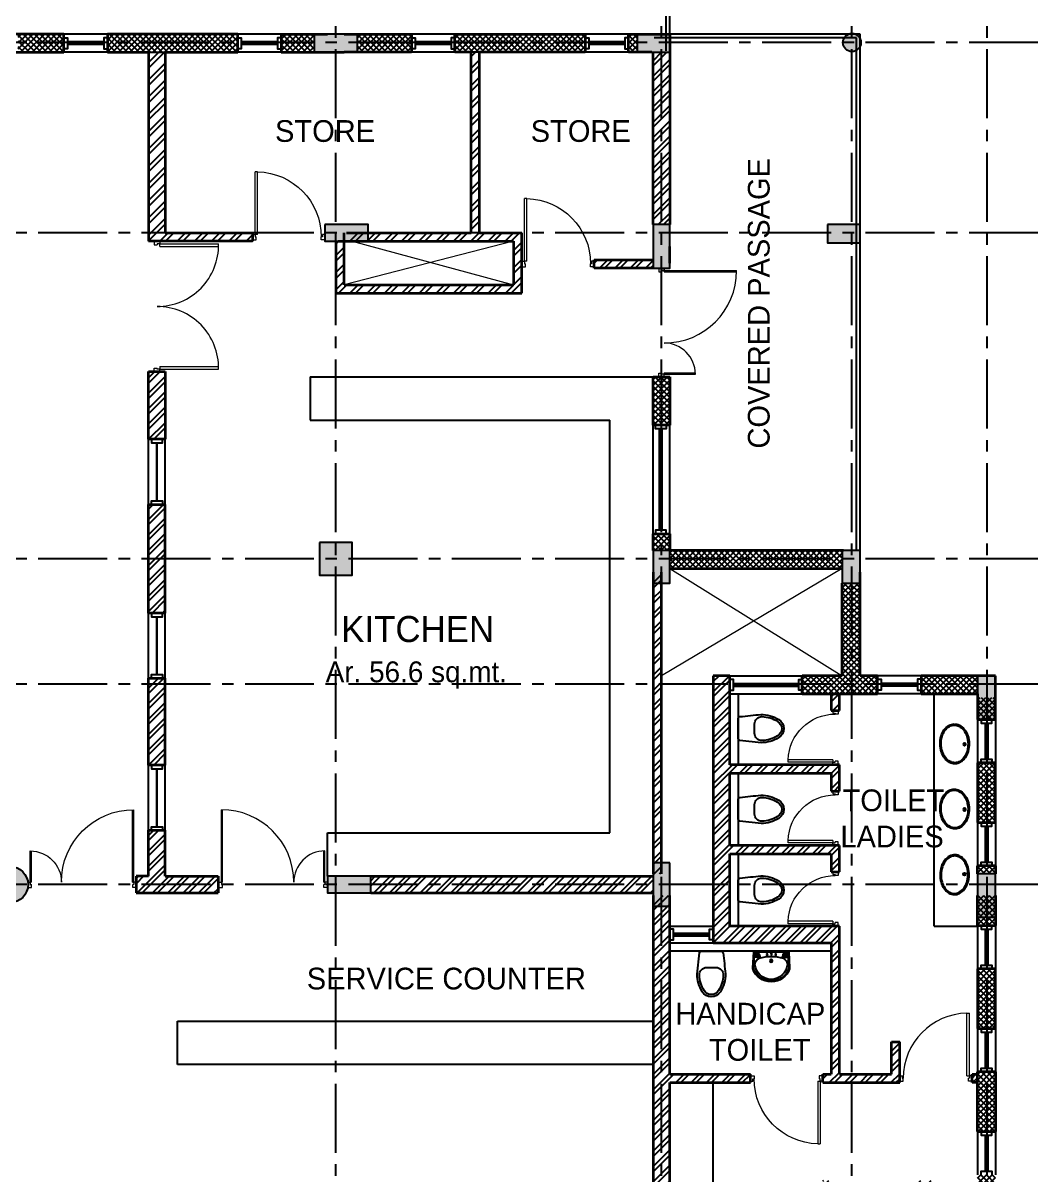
# Model space of a CAD drawing. Header units: millimetres. Extents: x -276609 to 1081398, y -453808 to 472098.
# Drawn here: x 950279 to 964300, y 64659 to 80569 of the extents above; entities that cross this region are included whole.
import ezdxf

# ---------------------------------------------------------------- set-up
doc = ezdxf.new("R2010")
doc.units = ezdxf.units.MM
doc.header["$MEASUREMENT"] = 0
doc.linetypes.add('CENTER2', pattern=[28.575, 19.05, -3.175, 3.175, -3.175])
doc.linetypes.add('HIDDEN', pattern=[0.375, 0.25, -0.125])
doc.layers.add('A-Anno-Grid Lines', color=7, linetype='Continuous', true_color=0xbbc3bd)
for name, color, linetype, lineweight in [('A-BEAM-1-8', 8, 'HIDDEN', 9), ('A-Door', 4, 'Continuous', 9), ('A-Wall Sec', 1, 'Continuous', 20), ('S-Concrete', 40, 'Continuous', 25)]:
    doc.layers.add(name, color=color, linetype=linetype, lineweight=lineweight)
for name, color, linetype in [('A-Elevation', 4, 'Continuous'), ('A-Railing', 4, 'Continuous'), ('A-Sanitory', 181, 'Continuous'), ('A-Wall Patt', 8, 'Continuous'), ('A-Window', 4, 'Continuous'), ('AREA', 7, 'Continuous'), ('S-Conc Patt', 9, 'Continuous'), ('text', 252, 'Continuous')]:
    doc.layers.add(name, color=color, linetype=linetype)
doc.styles.get("Standard").update_dxf_attribs({"font": ''})
doc.styles.get('Standard').set_extended_font_data('Gill Sans MT')
pattern_1 = [(45, (451293.28, -21198.51), (-119.32427, 119.32427), []), (45, (451372.83, -21198.51), (-119.32427, 119.32427), [])]
pattern_2 = [(45, (451293.28, -21198.51), (-106.066017, 106.066017), []), (45, (451364, -21198.51), (-106.066017, 106.066017), [])]

# ---------------------------------------------------------------- blocks, each defined once
blk = doc.blocks.new('basin2')
for points in [[(278, -206, 0.12976), (261, -133, 0.106426), (201, -63, 0.084431), (116, -18, 0.073534), (7, 0, 0.073534), (-102, -14, 0.084431), (-188, -55, 0.106426), (-251, -122, 0.12976), (-272, -195, 0.12976), (-254, -269, 0.106426), (-194, -339, 0.084431), (-109, -383, 0.073534), (-1, -402, 0.073534), (108, -388, 0.084431), (195, -347, 0.106426), (258, -279, 0.12976)], [(263, -201, 0.119977), (247, -140, 0.106426), (192, -75, 0.084431), (111, -33, 0.073534), (7, -15, 0.073534), (-97, -28, 0.084431), (-180, -67, 0.106426), (-238, -130, 0.12976), (-257, -196, 0.009633), (-257, -201, 0.119977), (-240, -262, 0.106426), (-185, -327, 0.084431), (-104, -369, 0.073534), (0, -387, 0.073534), (104, -373, 0.084431), (187, -334, 0.106426), (245, -272, 0.12976), (263, -206, 0.009633)]]:
    blk.add_lwpolyline(points, format="xyb", close=True)
for radius in [17.8, 12.2]:
    blk.add_circle((-4, -64), radius)
blk = doc.blocks.new('basin9')
for points in [[(-3, -412, 0.340881), (255, -229, 0.074195), (255, -226), (242, 0), (-242, 0), (-255, -223, 0.082611), (-253, -232, 0.330812), (-3, -412)], [(0, -382, 0.391482), (225, -169, 0.252869), (166, -89, 0.087242), (0, -63, 0.079484), (-166, -89, 0.2542), (-224, -169, 0.39026), (0, -382)], [(-218, -50, -0.907437), (-215, -46), (-191, -65, -0.907437), (-194, -69)], [(-208, -42, -0.907437), (-205, -38), (-181, -57, -0.907437), (-185, -61)], [(-199, -34, -0.907437), (-196, -30), (-172, -49, -0.907437), (-175, -53)], [(199, -34, 0.907437), (196, -30), (172, -49, 0.907437), (175, -53)], [(208, -42, 0.907437), (205, -38), (181, -57, 0.907437), (185, -61)], [(218, -50, 0.907437), (215, -46), (191, -65, 0.907437), (194, -69)]]:
    blk.add_lwpolyline(points, format="xyb", close=True)
for points in [[(-151, -84), (-157, -75, -0.183787), (-158, -68, 0.126662), (-159, -62), (-167, -36, 0.35453), (-179, -25), (-222, -25, 0.414214), (-232, -35), (-243, -231, 0.329849), (-2, -402, 0.338736), (245, -227, 0.075632), (245, -224), (232, -35, 0.414214), (222, -25), (179, -25, 0.35453), (167, -36), (159, -62, 0.126662), (158, -68, -0.183787), (157, -75), (151, -84)], [(-157, -86), (-159, -84, 0.220542), (-166, -79), (-222, -71, -0.361119), (-234, -60)], [(157, -86), (159, -84, -0.220542), (166, -79), (222, -71, 0.358803), (234, -59, 0.358803)]]:
    blk.add_lwpolyline(points, format="xyb")
for centre, radius in [((-60, -40), 10.1), ((0, -122), 19.6), ((0, -122), 15.3), ((0, -31), 10.1), ((58, -38), 10.1)]:
    blk.add_circle(centre, radius)
blk = doc.blocks.new('wc-wh')
at = {"color": 0, "linetype": 'ByBlock'}
for points in [[(315, 195), (22, 165, 0.384412), (0, 140), (0, -140, 0.383904), (22, -165, 0.001434), (314, -195, 0.140641), (560, -125, 0.259738), (630, 0, 0.259738), (560, 125, 0.139471)], [(225, 65), (225, -65, 0.422961), (328, -165, 0.13189), (544, -100, 0.259738), (600, 0, 0.259738), (544, 100, 0.13189), (328, 165, 0.422961)]]:
    blk.add_lwpolyline(points, format="xyb", close=True, dxfattribs=at)
blk.add_arc((316, -170), 25, 264.2811, 270.16, dxfattribs=at)
blk = doc.blocks.new('grd din')
at = {"layer": 'A-Anno-Grid Lines', "linetype": 'CENTER2', "ltscale": 50}
for p, q in [((506814, 133526), (506814, 179267)), ((511314, 133526), (511314, 179267)), ((513944, 133526), (513944, 179267)), ((515814, 133526), (515814, 179267)), ((516514, 171719), (471659, 171719)), ((516514, 169089), (471659, 169089)), ((516514, 164589), (471659, 164589)), ((516514, 162859), (471659, 162859)), ((516514, 160089), (471659, 160089))]:
    blk.add_line(p, q, dxfattribs=at)
blk = doc.blocks.new('din v1')
at = {"layer": 'A-Window', "color": 2, "lineweight": 60}
blk.add_line((474051, 158052), (474051, 157552), dxfattribs=at)
at = {"layer": 'A-Window'}
for points in [[(473926, 158102), (473926, 157502)], [(473976, 158102), (473976, 158052), (474126, 158052), (474126, 158102)], [(474176, 158102), (474176, 157502)], [(473976, 157502), (473976, 157552), (474126, 157552), (474126, 157502)]]:
    blk.add_lwpolyline(points, dxfattribs=at)
blk = doc.blocks.new('din w1')
at = {"layer": 'A-Window', "color": 2, "lineweight": 60}
blk.add_line((476279, 163779), (476779, 163779), dxfattribs=at)
at = {"layer": 'A-Window'}
for points in [[(476229, 163904), (476829, 163904)], [(476229, 163704), (476279, 163704), (476279, 163854), (476229, 163854)], [(476829, 163704), (476779, 163704), (476779, 163854), (476829, 163854)], [(476229, 163654), (476829, 163654)]]:
    blk.add_lwpolyline(points, dxfattribs=at)
blk = doc.blocks.new('Big Door Garbage')
at = {"layer": 'A-Door', "color": 5, "lineweight": 18}
for p, q in [((-12550, 128778), (-12500, 128778)), ((-12550, 128703), (-12550, 128778)), ((-12515, 128738), (-12500, 128738)), ((-12515, 128703), (-12515, 128738)), ((-12500, 128778), (-12500, 128738)), ((-11100, 128778), (-11100, 128738)), ((-11050, 128778), (-11100, 128778)), ((-11085, 128738), (-11100, 128738)), ((-11085, 128703), (-11085, 128738)), ((-11050, 128703), (-11050, 128778)), ((-12550, 128703), (-12515, 128703)), ((-12515, 128703), (-12515, 128273)), ((-12499, 128703), (-12515, 128703)), ((-12499, 128703), (-12499, 128273)), ((-11101, 128703), (-11101, 127703)), ((-11101, 128703), (-11085, 128703)), ((-11050, 128703), (-11085, 128703)), ((-11085, 128703), (-11085, 127703))]:
    blk.add_line(p, q, dxfattribs=at)
at = {"layer": 'A-Door', "lineweight": 18}
for centre, radius, start, end in [((-12515, 128703), 430, 270, 0), ((-11085, 128703), 1000, 180, 270)]:
    blk.add_arc(centre, radius, start, end, dxfattribs=at)
blk = doc.blocks.new('din v2')
at = {"layer": 'A-Window', "color": 2, "lineweight": 60}
blk.add_line((477919, 162849), (478819, 162849), dxfattribs=at)
at = {"layer": 'A-Window'}
for points in [[(477869, 162974), (478869, 162974)], [(477869, 162774), (477919, 162774), (477919, 162924), (477869, 162924)], [(478869, 162774), (478819, 162774), (478819, 162924), (478869, 162924)], [(477869, 162724), (478869, 162724)]]:
    blk.add_lwpolyline(points, dxfattribs=at)
blk = doc.blocks.new('ABL_Door_S - 750 x 2100-5-3 Second Floor Lvl')
at = {"layer": 'A-Door', "color": 5, "lineweight": 18}
for p, q in [((-375, 38), (-325, 38)), ((-375, -38), (-375, 38)), ((-325, 38), (-325, -3)), ((325, 38), (325, -3)), ((375, 38), (325, 38)), ((375, -38), (375, 38)), ((-375, -38), (-340, -38)), ((-340, -3), (-325, -3)), ((-340, -38), (-340, -3)), ((-340, -38), (-340, -652)), ((-305, -38), (-340, -38)), ((-305, -38), (-305, -652)), ((340, -3), (325, -3)), ((340, -38), (340, -3)), ((375, -38), (340, -38))]:
    blk.add_line(p, q, dxfattribs=at)
blk.add_lwpolyline([(-340, -652), (-305, -652)], dxfattribs=at)
at = {"layer": 'A-Door', "lineweight": 18}
blk.add_arc((-325, -3), 650, 271.7632, 0, dxfattribs=at)
blk = doc.blocks.new('ABL_Door_S - 1000 x 2100-11-3 Second Floor Lvl')
at = {"layer": 'A-Door', "color": 5}
for p, q in [((-500, 38), (-450, 38)), ((-500, -38), (-500, 38)), ((-450, 38), (-450, -3)), ((450, 38), (450, -3)), ((500, 38), (450, 38)), ((500, -38), (500, 38)), ((-500, -38), (-465, -38)), ((-465, -3), (-450, -3)), ((-465, -38), (-465, -3)), ((-430, -38), (-465, -38)), ((465, -3), (450, -3)), ((465, -38), (465, -3)), ((500, -38), (465, -38))]:
    blk.add_line(p, q, dxfattribs=at)
at = {"layer": 'A-Door', "color": 5, "lineweight": 18}
for p, q in [((-465, -38), (-465, -902)), ((-430, -38), (-430, -902)), ((-430, -902), (-465, -902))]:
    blk.add_line(p, q, dxfattribs=at)
at = {"layer": 'A-Door'}
blk.add_arc((-450, -3), 900, 271.2733, 0, dxfattribs=at)
blk = doc.blocks.new('din d7')
at = {"layer": 'A-Door', "color": 5, "lineweight": 18}
for p, q in [((486934, 174520), (486934, 175332)), ((486969, 174518), (486969, 175332)), ((488629, 174518), (488629, 175332)), ((488664, 174518), (488664, 175332)), ((486899, 174518), (486934, 174518)), ((486899, 174518), (486899, 174443)), ((486899, 174443), (486949, 174443)), ((486934, 174518), (486934, 174483)), ((486969, 174518), (486934, 174518)), ((486934, 174483), (486949, 174483)), ((486949, 174443), (486949, 174483)), ((488629, 174518), (488664, 174518)), ((488664, 174483), (488649, 174483)), ((488649, 174443), (488649, 174483)), ((488699, 174443), (488649, 174443)), ((488664, 174518), (488664, 174483)), ((488699, 174518), (488664, 174518)), ((488699, 174518), (488699, 174443))]:
    blk.add_line(p, q, dxfattribs=at)
at = {"layer": 'A-Door', "lineweight": 18}
for centre, start, end in [((486950, 174483), 359.9841, 91.0727), ((488648, 174483), 88.9273, 180.0159)]:
    blk.add_arc(centre, 849, start, end, dxfattribs=at)
blk = doc.blocks.new('din w6')
at = {"layer": 'A-Window', "color": 2, "lineweight": 30}
blk.add_line((50, 125), (850, 125), dxfattribs=at)
at = {"layer": 'A-Window'}
for points in [[(0, 240), (900, 240)], [(0, 200), (50, 200), (50, 50), (0, 50)], [(900, 200), (850, 200), (850, 50), (900, 50)], [(0, 10), (900, 10)]]:
    blk.add_lwpolyline(points, dxfattribs=at)
blk = doc.blocks.new('ergrthyjty')
at = {"layer": 'S-Conc Patt'}
for points in [[(503006, 101613), (503006, 101363), (503606, 101363), (503606, 101613)], [(507471, 101613), (507471, 101363), (507921, 101363), (507921, 101613)], [(503156, 98983), (503156, 98753), (503756, 98753), (503756, 98983)], [(507921, 98983), (507691, 98983), (507691, 98383), (507921, 98383)], [(510101, 98983), (510101, 98733), (510551, 98733), (510551, 98983)], [(503081, 94593), (503081, 94143), (503531, 94143), (503531, 94593)], [(507691, 94033), (507921, 94033), (507921, 94483), (507691, 94483)], [(510301, 94033), (510551, 94033), (510551, 94483), (510301, 94483)], [(512421, 92753), (512171, 92753), (512171, 92153), (512421, 92153)], [(499056, 89868, 1), (498556, 89868, 1)], [(507921, 90168), (507691, 90168), (507691, 89568), (507921, 89568)], [(503191, 89983), (503191, 89753), (503791, 89753), (503791, 89983)], [(512421, 90018), (512171, 90018), (512171, 89418), (512421, 89418)]]:
    blk.add_hatch(color=8, dxfattribs=at).paths.add_polyline_path(points)
h = blk.add_hatch(color=8, dxfattribs=at)
edge = h.paths.add_edge_path()
edge.add_arc((510436, 101498), 125, 0, 360)
at = {"layer": 'S-Concrete'}
for points in [[(503006, 101613), (503006, 101363), (503606, 101363), (503606, 101613)], [(507471, 101613), (507471, 101363), (507921, 101363), (507921, 101613)], [(503156, 98983), (503156, 98753), (503756, 98753), (503756, 98983)], [(507921, 98983), (507691, 98983), (507691, 98383), (507921, 98383)], [(510101, 98983), (510101, 98733), (510551, 98733), (510551, 98983)], [(503081, 94593), (503081, 94143), (503531, 94143), (503531, 94593)], [(507691, 94033), (507921, 94033), (507921, 94483), (507691, 94483)], [(510301, 94033), (510551, 94033), (510551, 94483), (510301, 94483)], [(512421, 92753), (512171, 92753), (512171, 92153), (512421, 92153)], [(507921, 90168), (507691, 90168), (507691, 89568), (507921, 89568)], [(503191, 89983), (503191, 89753), (503791, 89753), (503791, 89983)], [(512421, 90018), (512171, 90018), (512171, 89418), (512421, 89418)]]:
    blk.add_lwpolyline(points, close=True, dxfattribs=at)
for centre, radius in [((510436, 101498), 125), ((498806, 89868), 250)]:
    blk.add_circle(centre, radius, dxfattribs=at)

msp = doc.modelspace()

# ---------------------------------------------------------------- hatches: boundary and pattern name
at = {"layer": 'A-Wall Patt'}
h = msp.add_hatch(dxfattribs=at)
h.set_pattern_fill('ANSI37', color=256, scale=450, style=0)
h.set_pattern_definition([(45, (451293.284, -21198.51), (-39.7747564, 39.7747564), []), (135, (451293.284, -21198.51), (-39.7747564, -39.7747564), [])])
h.paths.add_polyline_path([(947844.5, 80414.2), (947614.5, 80414.2), (947614.5, 80164.2), (947844.5, 80164.2)])
h.paths.add_polyline_path([(949614.5, 80414.2), (949494.5, 80414.2), (949494.5, 80164.2), (949614.5, 80164.2)])
h.paths.add_polyline_path([(947994.5, 80414.2), (947844.5, 80414.2), (947844.5, 80164.2), (947994.5, 80164.2)])
h.paths.add_polyline_path([(951444.5, 80164.2), (953244.5, 80164.2), (953244.5, 80414.2), (951444.5, 80414.2)])
h.paths.add_polyline_path([(953844.5, 80164.2), (954299.5, 80164.2), (954299.5, 80414.2), (953844.5, 80414.2)])
h.paths.add_polyline_path([(954899.5, 80164.2), (955644.5, 80164.2), (955644.5, 80414.2), (954899.5, 80414.2)])
h.paths.add_polyline_path([(956244.5, 80164.2), (958044.5, 80164.2), (958044.5, 80414.2), (956244.5, 80414.2)])
h.paths.add_polyline_path([(958644.5, 80164.2), (958764.5, 80164.2), (958764.5, 80414.2), (958644.5, 80414.2)])
h.paths.add_polyline_path([(950214.5, 80414.2), (950214.5, 80289.2), (950214.5, 80164.2), (950844.5, 80164.2), (950844.5, 80414.2)])
h = msp.add_hatch(dxfattribs=at)
h.set_pattern_fill('ANSI32', color=256, scale=450, angle=360, style=0)
h.set_pattern_definition(pattern_1)
h.paths.add_polyline_path([(952244.5, 80164.2), (952014.5, 80164.2), (952014.5, 77554.2), (953449.5, 77554.2), (953449.5, 77669.2), (952244.5, 77669.2)])
h = msp.add_hatch(dxfattribs=at)
h.set_pattern_fill('ANSI32', color=256, scale=450, angle=360, style=0)
h.set_pattern_definition(pattern_1)
h.paths.add_polyline_path([(957169.5, 77669.2), (956584.5, 77669.2), (956584.5, 80164.2), (956469.5, 80164.2), (956469.5, 77669.2), (954749.5, 77669.2), (954749.5, 77554.2), (957054.5, 77554.2), (957054.5, 76954.2), (954714.5, 76954.2), (954714.5, 77554.2), (954599.5, 77554.2), (954599.5, 76839.2), (957169.5, 76839.2)])
h = msp.add_hatch(dxfattribs=at)
h.set_pattern_fill('ANSI32', color=256, scale=400, style=0)
h.set_pattern_definition(pattern_2)
h.paths.add_polyline_path([(958984.5, 77299.2), (958169.5, 77299.2), (958169.5, 77184.2), (958984.5, 77184.2)])
h.paths.add_polyline_path([(959214.5, 80164.2), (958984.5, 80164.2), (958984.5, 77784.2), (959214.5, 77784.2)])
h = msp.add_hatch(dxfattribs=at)
h.set_pattern_fill('ANSI32', color=256, scale=400, style=0)
h.set_pattern_definition([(45, (952014.48, 74819.18), (-106.066, 106.066), []), (45, (952085.19, 74819.18), (-106.066, 106.066), [])])
h.paths.add_polyline_path([(952244.5, 75754.2), (952014.5, 75754.2), (952014.5, 74819.2), (952244.5, 74819.2)])
h = msp.add_hatch(dxfattribs=at)
h.set_pattern_fill('ANSI37', color=256, scale=450, angle=360, style=0)
h.set_pattern_definition([(45, (445443.224, -22407.81), (-39.7747564, 39.7747564), []), (135, (445443.224, -22407.81), (-39.7747564, -39.7747564), [])])
h.paths.add_polyline_path([(963714.5, 66081.7), (963464.5, 66081.7), (963464.5, 65259.2), (963714.5, 65259.2)])
h.paths.add_polyline_path([(959214.5, 75684.2), (958984.5, 75684.2), (958984.5, 75014.2), (959214.5, 75014.2)])
h.paths.add_polyline_path([(959214.5, 73514.2), (958984.5, 73514.2), (958984.5, 73284.2), (959214.5, 73284.2)])
h.paths.add_polyline_path([(961594.5, 73284.2), (959214.5, 73284.2), (959214.5, 73034.2), (961594.5, 73034.2)])
h.paths.add_polyline_path([(961844.5, 72834.2), (961594.5, 72834.2), (961594.5, 71554.2), (961044.5, 71554.2), (961044.5, 71304.2), (962084.5, 71304.2), (962084.5, 71554.2), (961844.5, 71554.2), (961844.5, 72084.2)])
h.paths.add_polyline_path([(963464.5, 71554.2), (962684.5, 71554.2), (962684.5, 71304.2), (963464.5, 71304.2)])
h.paths.add_polyline_path([(963714.5, 70949.2), (963714.5, 71254.2), (963464.5, 71254.2), (963464.5, 71049.2), (963464.5, 70949.2)])
h.paths.add_polyline_path([(963714.5, 70349.2), (963464.5, 70349.2), (963464.5, 69526.7), (963714.5, 69526.7)])
h.paths.add_polyline_path([(963714.5, 68926.7), (963464.5, 68926.7), (963464.5, 68819.2), (963714.5, 68819.2)])
h.paths.add_polyline_path([(963714.5, 68519.2), (963464.5, 68519.2), (963464.5, 68104.2), (963714.5, 68104.2)])
h.paths.add_polyline_path([(963464.5, 67504.2), (963464.5, 66681.7), (963714.5, 66681.7), (963714.5, 67504.2)])
h.paths.add_polyline_path([(963714.5, 64658.9), (963464.5, 64658.9), (963464.5, 64284.2), (963714.5, 64284.2)])
h = msp.add_hatch(dxfattribs=at)
h.set_pattern_fill('ANSI32', color=256, scale=400, style=0)
h.set_pattern_definition(pattern_2)
h.paths.add_polyline_path([(952244.5, 71519.2), (952014.5, 71519.2), (952014.5, 70319.2), (952244.5, 70319.2)])
h.paths.add_polyline_path([(952244.5, 73919.2), (952014.5, 73919.2), (952014.5, 72419.2), (952244.5, 72419.2)])
h = msp.add_hatch(dxfattribs=at)
h.set_pattern_fill('ANSI32', color=256, scale=400, style=0)
h.set_pattern_definition(pattern_2)
h.paths.add_polyline_path([(963714.5, 64054.2), (963599.5, 64054.2), (963599.5, 63824.2), (963714.5, 63824.2)])
h.paths.add_polyline_path([(963599.5, 64054.2), (963484.5, 64054.2), (963484.5, 63824.2), (963599.5, 63824.2)])
h.paths.add_polyline_path([(963464.5, 66049.2), (963389.5, 66049.2), (963389.5, 65934.2), (963464.5, 65934.2)])
h.paths.add_polyline_path([(958984.5, 68784.2), (955084.5, 68784.2), (955084.5, 68554.2), (958984.5, 68554.2)])
edge = h.paths.add_edge_path()
edge.add_line((959214.5, 67864.2), (959214.5, 68519.2))
edge.add_line((959214.5, 68519.2), (958984.5, 68519.2))
edge.add_line((958984.5, 68519.2), (958984.5, 65376.5))
edge.add_arc((958855.3, 65342.3), 133.6, 0, 14.83629, ccw=False)
edge.add_line((958988.9, 65342.3), (959214.5, 65374.1))
edge.add_line((959214.5, 65374.1), (959214.5, 65934.2))
edge.add_line((959214.5, 65934.2), (960329.5, 65934.2))
edge.add_line((960329.5, 65934.2), (960329.5, 66049.2))
edge.add_line((960329.5, 66049.2), (959214.5, 66049.2))
edge.add_line((959214.5, 66049.2), (959214.5, 67864.2))
edge = h.paths.add_edge_path()
edge.add_line((959214.5, 65374.1), (958988.9, 65342.3))
edge.add_arc((958855.3, 65342.3), 133.6, -14.83629, 0, ccw=False)
edge.add_line((958984.5, 65308.1), (958984.5, 65064.6))
edge.add_arc((958855.3, 65030.4), 133.6, 0, 14.83629, ccw=False)
edge.add_line((958988.9, 65030.4), (959214.5, 65122.4))
edge.add_line((959214.5, 65122.4), (959214.5, 65374.1))
edge = h.paths.add_edge_path()
edge.add_line((959214.5, 65122.4), (958988.9, 65030.4))
edge.add_arc((958855.3, 65030.4), 133.6, 345.16371, 360, ccw=False)
edge.add_line((958984.5, 64996.2), (958984.5, 64284.2))
edge.add_line((958984.5, 64284.2), (959214.5, 64284.2))
edge.add_line((959214.5, 64284.2), (959214.5, 65122.4))
h.paths.add_polyline_path([(959814.5, 64284.2), (959284.5, 64284.2), (959284.5, 64054.2), (959814.5, 64054.2)])
h.paths.add_polyline_path([(963414.5, 64284.2), (962864.5, 64284.2), (962864.5, 64583.9), (962654.5, 64583.9), (962654.5, 64284.2), (961444.5, 64284.2), (961444.5, 64583.9), (961329.5, 64583.9), (961329.5, 64054.2), (961444.5, 64054.2), (963414.5, 64054.2)])
h.paths.add_polyline_path([(959099.5, 72984.2), (958984.5, 72984.2), (958984.5, 68819.2), (959099.5, 68819.2)])
h.paths.add_polyline_path([(961559.5, 71304.2), (961444.5, 71304.2), (961444.5, 71074.2), (961559.5, 71074.2)], flags=17)
h.paths.add_polyline_path([(961329.5, 67979.3), (961330.6, 67979.3), (961330.6, 67979), (961329.5, 67979)], flags=16)
h.paths.add_polyline_path([(959814.5, 71554.2), (959814.5, 67864.2), (961444.5, 67864.2), (961444.5, 66049.2), (961327.8, 66049.2), (961327.8, 65934.2), (962389.5, 65934.2), (962389.5, 66499.2), (962274.5, 66499.2), (962274.5, 66049.2), (961559.5, 66049.2), (961559.5, 68094.2), (960044.5, 68094.2), (960044.5, 69094.2), (961444.5, 69094.2), (961444.5, 68844.2), (961559.5, 68844.2), (961559.5, 69209.2), (960044.5, 69209.2), (960044.5, 70209.2), (961444.5, 70209.2), (961444.5, 69959.2), (961559.5, 69959.2), (961559.5, 70324.2), (960044.5, 70324.2), (960044.5, 71554.2)])
h = msp.add_hatch(dxfattribs=at)
h.set_pattern_fill('ANSI32', color=256, scale=400, style=0)
h.set_pattern_definition([(45, (951950.28, 68648.29), (-106.066, 106.066), []), (45, (952021, 68648.29), (-106.066, 106.066), [])])
h.paths.add_polyline_path([(952014.5, 68784.2), (951844.5, 68784.2), (951844.5, 68704.2), (951849.5, 68704.2), (951849.5, 68629.2), (951844.5, 68629.2), (951844.5, 68554.2), (952014.5, 68554.2)])
h.paths.add_polyline_path([(952974.5, 68784.2), (952244.5, 68784.2), (952244.5, 69419.2), (952014.5, 69419.2), (952014.5, 68554.2), (952974.5, 68554.2)])

# ---------------------------------------------------------------- linework, layer by layer
at = {"layer": 'A-BEAM-1-8', "linetype": 'Continuous', "ltscale": 500}
for p, q in [((957054.5, 77554.2), (954714.5, 76954.2)), ((954824.5, 77554.2), (957054.5, 76954.2)), ((961594.5, 73034.2), (959099.5, 71554.2)), ((959214.5, 73034.2), (961594.5, 71554.2))]:
    msp.add_line(p, q, dxfattribs=at)
at = {"layer": 'A-Elevation'}
for p, q in [((961844.5, 80414.2), (959099.5, 80414.2)), ((961844.5, 73284.2), (961844.5, 80414.2)), ((954244.5, 75684.2), (954244.5, 75084.2)), ((954244.5, 75684.2), (958984.5, 75684.2)), ((954244.5, 75084.2), (958384.5, 75084.2)), ((958384.5, 69384.2), (958384.5, 75084.2)), ((960159.5, 71304.2), (960159.5, 70324.2)), ((962864.5, 68094.2), (962864.5, 71304.2)), ((960159.5, 70209.2), (960159.5, 69209.2)), ((954484.5, 68784.2), (954484.5, 69384.2)), ((954484.5, 69384.2), (958384.5, 69384.2)), ((960159.5, 69094.2), (960159.5, 68094.2)), ((962864.5, 68094.2), (963464.5, 68094.2)), ((961444.5, 67749.2), (959214.5, 67749.2)), ((952414.5, 66184.2), (952414.5, 66784.2)), ((952414.5, 66784.2), (958984.5, 66784.2)), ((958984.5, 66184.2), (952414.5, 66184.2)), ((959814.5, 64284.2), (959814.5, 65934.2))]:
    msp.add_line(p, q, dxfattribs=at)
at = {"layer": 'A-Railing'}
for p, q in [((959164.1, 80184.2), (959164.1, 83914.2)), ((959214.5, 80184.2), (959214.5, 83964.2)), ((961844.5, 80414.2), (958984.5, 80414.2)), ((961794.5, 80364.2), (958996.7, 80364.2)), ((961794.5, 73284.2), (961794.5, 80364.2)), ((961844.5, 73284.2), (961844.5, 80414.2))]:
    msp.add_line(p, q, dxfattribs=at)
at = {"layer": 'A-Wall Patt'}
for p, q in [((952014.5, 80164.2), (952244.5, 80164.2)), ((956584.5, 80164.2), (956469.5, 80164.2))]:
    msp.add_line(p, q, dxfattribs=at)
at = {"layer": 'A-Wall Sec', "lineweight": 35}
for p, q in [((950844.5, 80414.2), (949614.5, 80414.2)), ((950844.5, 80164.2), (950844.5, 80414.2)), ((953244.5, 80414.2), (951444.5, 80414.2)), ((951444.5, 80414.2), (951444.5, 80164.2)), ((953244.5, 80164.2), (953244.5, 80414.2)), ((953844.5, 80414.2), (954484.5, 80414.2)), ((953844.5, 80414.2), (953844.5, 80164.2)), ((954714.5, 80414.2), (955644.5, 80414.2)), ((955644.5, 80414.2), (955644.5, 80164.2)), ((956244.5, 80414.2), (958044.5, 80414.2)), ((956244.5, 80164.2), (956244.5, 80414.2)), ((956964.5, 80414.2), (957224.5, 80414.2)), ((958044.5, 80414.2), (958044.5, 80164.2)), ((958644.5, 80414.2), (959214.5, 80414.2)), ((958644.5, 80164.2), (958644.5, 80414.2)), ((959214.5, 80414.2), (959214.5, 77784.2)), ((949614.5, 80164.2), (950844.5, 80164.2)), ((951444.5, 80164.2), (952014.5, 80164.2)), ((952014.5, 80164.2), (952014.5, 77554.2)), ((952244.5, 80164.2), (953244.5, 80164.2)), ((952244.5, 80164.2), (952244.5, 77669.2)), ((953844.5, 80164.2), (954714.5, 80164.2)), ((955644.5, 80164.2), (954714.5, 80164.2)), ((956469.5, 80164.2), (956244.5, 80164.2)), ((956469.5, 77669.2), (956469.5, 80164.2)), ((958044.5, 80164.2), (956584.5, 80164.2)), ((956584.5, 77669.2), (956584.5, 80164.2)), ((958964.5, 80164.2), (958644.5, 80164.2)), ((958984.5, 77784.2), (958984.5, 80164.2)), ((952244.5, 77669.2), (953449.5, 77669.2)), ((953449.5, 77669.2), (953449.5, 77554.2)), ((954714.5, 76954.2), (954714.5, 77669.2)), ((954749.5, 77669.2), (956469.5, 77669.2)), ((956584.5, 77669.2), (957169.5, 77669.2)), ((957169.5, 76839.2), (957169.5, 77669.2)), ((953449.5, 77554.2), (952014.5, 77554.2)), ((954599.5, 77554.2), (954599.5, 76839.2)), ((954634.5, 77554.2), (957054.5, 77554.2)), ((957054.5, 77554.2), (957054.5, 76954.2)), ((959214.5, 77254.2), (959214.5, 77484.2)), ((958169.5, 77184.2), (958169.5, 77299.2)), ((958169.5, 77299.2), (958984.5, 77299.2)), ((958984.5, 77184.2), (958169.5, 77184.2)), ((954714.5, 76954.2), (957054.5, 76954.2)), ((954599.5, 76839.2), (957169.5, 76839.2)), ((952014.5, 74819.2), (952014.5, 75754.2)), ((952014.5, 75754.2), (952244.5, 75754.2)), ((952244.5, 75754.2), (952244.5, 74819.2)), ((958984.5, 75684.2), (959214.5, 75684.2)), ((958984.5, 75014.2), (958984.5, 75684.2)), ((958984.5, 75014.2), (958984.5, 75684.2)), ((959214.5, 75684.2), (959214.5, 75014.2)), ((959214.5, 75014.2), (958984.5, 75014.2)), ((952244.5, 74819.2), (952014.5, 74819.2)), ((952014.5, 73919.2), (952244.5, 73919.2)), ((952014.5, 72419.2), (952014.5, 73919.2)), ((952244.5, 72419.2), (952244.5, 73919.2)), ((958984.5, 73514.2), (959214.5, 73514.2)), ((958984.5, 73284.2), (958984.5, 73514.2)), ((959214.5, 73514.2), (959214.5, 73284.2)), ((961614.5, 73284.2), (959214.5, 73284.2)), ((959214.5, 73034.2), (961594.5, 73034.2)), ((958984.5, 72984.2), (958984.5, 68819.2)), ((959099.5, 68819.2), (959099.5, 72984.2)), ((961844.5, 71554.2), (961844.5, 72984.2)), ((961594.5, 71554.2), (961594.5, 72834.2)), ((952244.5, 72419.2), (952014.5, 72419.2)), ((952014.5, 70319.2), (952014.5, 71519.2)), ((952014.5, 71519.2), (952244.5, 71519.2)), ((952244.5, 70319.2), (952244.5, 71519.2)), ((960044.5, 71554.2), (959814.5, 71554.2)), ((959814.5, 71554.2), (959814.5, 68094.2)), ((960044.5, 70324.2), (960044.5, 71554.2)), ((961594.5, 71554.2), (961044.5, 71554.2)), ((961044.5, 71304.2), (961044.5, 71554.2)), ((962084.5, 71554.2), (961844.5, 71554.2)), ((962084.5, 71304.2), (962084.5, 71554.2)), ((963714.5, 71554.2), (962684.5, 71554.2)), ((962684.5, 71554.2), (962684.5, 71304.2)), ((963714.5, 70949.2), (963714.5, 71554.2)), ((961044.5, 71304.2), (962084.5, 71304.2)), ((961444.5, 71304.2), (961444.5, 71074.2)), ((961559.5, 71074.2), (961559.5, 71304.2)), ((962684.5, 71304.2), (963464.5, 71304.2)), ((963464.5, 71304.2), (963464.5, 70949.2)), ((961444.5, 71074.2), (961559.5, 71074.2)), ((963464.5, 70949.2), (963714.5, 70949.2)), ((961559.5, 70324.2), (960044.5, 70324.2)), ((961559.5, 69959.2), (961559.5, 70324.2)), ((963714.5, 70349.2), (963464.5, 70349.2)), ((963464.5, 70349.2), (963464.5, 69526.7)), ((963714.5, 69526.7), (963714.5, 70349.2)), ((952244.5, 70319.2), (952014.5, 70319.2)), ((960044.5, 70209.2), (961444.5, 70209.2)), ((960044.5, 69209.2), (960044.5, 70209.2)), ((961444.5, 70209.2), (961444.5, 69959.2)), ((961444.5, 69959.2), (961559.5, 69959.2)), ((963464.5, 69526.7), (963714.5, 69526.7)), ((952014.5, 68784.2), (952014.5, 69419.2)), ((952014.5, 69419.2), (952244.5, 69419.2)), ((952244.5, 68784.2), (952244.5, 69419.2)), ((961559.5, 69209.2), (960044.5, 69209.2)), ((961559.5, 68844.2), (961559.5, 69209.2)), ((960044.5, 69094.2), (961444.5, 69094.2)), ((960044.5, 68094.2), (960044.5, 69094.2)), ((961444.5, 69094.2), (961444.5, 68844.2)), ((963714.5, 68926.7), (963464.5, 68926.7)), ((963464.5, 68819.2), (963464.5, 68926.7)), ((963714.5, 68926.7), (963714.5, 68819.2)), ((952014.5, 68784.2), (951844.5, 68784.2)), ((951844.5, 68784.2), (951844.5, 68554.2)), ((952244.5, 68784.2), (952974.5, 68784.2)), ((952974.5, 68784.2), (952974.5, 68554.2)), ((955084.5, 68784.2), (958984.5, 68784.2)), ((961444.5, 68844.2), (961559.5, 68844.2)), ((951844.5, 68554.2), (952974.5, 68554.2)), ((955084.5, 68554.2), (958984.5, 68554.2)), ((958984.5, 68519.2), (958984.5, 64284.2)), ((959214.5, 66049.2), (959214.5, 68519.2)), ((963464.5, 68104.2), (963464.5, 68519.2)), ((963714.5, 68519.2), (963714.5, 68104.2)), ((959814.5, 68094.2), (959814.5, 68094.2)), ((959814.5, 68094.2), (959814.5, 67864.2)), ((961559.5, 68094.2), (960044.5, 68094.2)), ((961559.5, 66049.2), (961559.5, 68094.2)), ((963464.5, 68104.2), (963714.5, 68104.2)), ((959814.5, 67864.2), (961444.5, 67864.2)), ((961444.5, 67864.2), (961444.5, 66049.2)), ((963464.5, 67504.2), (963464.5, 66681.7)), ((963714.5, 67504.2), (963464.5, 67504.2)), ((963714.5, 66681.7), (963714.5, 67504.2)), ((963464.5, 66681.7), (963714.5, 66681.7)), ((962274.5, 66049.2), (962274.5, 66499.2)), ((962274.5, 66499.2), (962389.5, 66499.2)), ((962389.5, 65934.2), (962389.5, 66499.2)), ((959214.5, 66049.2), (960329.5, 66049.2)), ((960329.5, 65934.2), (960329.5, 66049.2)), ((961327.8, 66049.2), (961444.5, 66049.2)), ((961327.8, 65934.2), (961327.8, 66049.2)), ((961559.5, 66049.2), (962274.5, 66049.2)), ((963389.5, 65934.2), (963389.5, 66049.2)), ((963389.5, 66049.2), (963464.5, 66049.2)), ((963714.5, 66081.7), (963464.5, 66081.7)), ((963464.5, 65259.2), (963464.5, 66081.7)), ((963714.5, 66081.7), (963714.5, 65259.2)), ((959214.5, 64284.2), (959214.5, 65934.2)), ((959214.5, 65934.2), (960329.5, 65934.2)), ((961327.8, 65934.2), (962389.5, 65934.2)), ((963464.5, 65934.2), (963389.5, 65934.2)), ((963464.5, 65259.2), (963714.5, 65259.2))]:
    msp.add_line(p, q, dxfattribs=at)
at = {"layer": 'A-Window', "color": 2, "lineweight": 60}
for p, q in [((959089.5, 73564.2), (959089.5, 74964.2)), ((959264.5, 67979.2), (959764.5, 67979.2))]:
    msp.add_line(p, q, dxfattribs=at)
at = {"layer": 'A-Window'}
for points in [[(958984.5, 73514.2), (958984.5, 75014.2)], [(959164.5, 75014.2), (959164.5, 74964.2), (959014.5, 74964.2), (959014.5, 75014.2)], [(959214.5, 73514.2), (959214.5, 75014.2)], [(959164.5, 73514.2), (959164.5, 73564.2), (959014.5, 73564.2), (959014.5, 73514.2)], [(959214.5, 68094.2), (959814.5, 68094.2)], [(959214.5, 67904.2), (959264.5, 67904.2), (959264.5, 68054.2), (959214.5, 68054.2)], [(959814.5, 67904.2), (959764.5, 67904.2), (959764.5, 68054.2), (959814.5, 68054.2)], [(959214.5, 67864.2), (959814.5, 67864.2)]]:
    msp.add_lwpolyline(points, dxfattribs=at)

# ---------------------------------------------------------------- block references
at = {"layer": 'A-Anno-Grid Lines'}
msp.add_blockref('grd din', (447785.7, -91420), dxfattribs=at)
at = {"layer": 'A-Door', "xscale": -1}
for name, p, rotation in [('ABL_Door_S - 1000 x 2100-11-3 Second Floor Lvl', (953949.5, 77611.7), 180), ('ABL_Door_S - 1000 x 2100-11-3 Second Floor Lvl', (957669.5, 77241.7), 180), ('ABL_Door_S - 750 x 2100-5-3 Second Floor Lvl', (961502, 70699.2), 270), ('ABL_Door_S - 750 x 2100-5-3 Second Floor Lvl', (961502, 69584.2), 270), ('Big Door Garbage', (962894.5, 197407), 180), ('ABL_Door_S - 750 x 2100-5-3 Second Floor Lvl', (961502, 68469.2), 270)]:
    msp.add_blockref(name, p, dxfattribs=dict(at, rotation=rotation))
at = {"layer": 'A-Door'}
for name, p, rotation in [('din d7', (777649.1, 564453), 270), ('Big Door Garbage', (1087839.8, 88234.2), 90), ('din w6', (952254.5, 73919.2), 90), ('din w6', (952254.5, 71519.2), 90), ('din w6', (952254.5, 69419.2), 90), ('Big Door Garbage', (941934.5, 197407), 180), ('ABL_Door_S - 1000 x 2100-11-3 Second Floor Lvl', (962889.5, 65991.7), 180)]:
    msp.add_blockref(name, p, dxfattribs=dict(at, rotation=rotation))
at = {"layer": 'A-Door', "xscale": -1}
msp.add_blockref('ABL_Door_S - 1000 x 2100-11-3 Second Floor Lvl', (960827.8, 65991.7), dxfattribs=at)
at = {"layer": 'A-Sanitory', "xscale": -1}
for name, p, rotation in [('wc-wh', (960159.5, 70824.2), 179.9999690490378), ('basin2', (963348.7, 70609.7), 270), ('wc-wh', (960159.5, 69709.2), 179.9999690490378), ('basin2', (963348.7, 69709.7), 270), ('wc-wh', (960159.5, 68594.2), 179.9999690490378), ('wc-wh', (959787.3, 67749.2), 89.99996905070535)]:
    msp.add_blockref(name, p, dxfattribs=dict(at, rotation=rotation))
at = {"layer": 'A-Sanitory', "rotation": 270}
msp.add_blockref('basin2', (963348.7, 68808.7), dxfattribs=at)
at = {"layer": 'A-Sanitory', "xscale": -1}
msp.add_blockref('basin9', (960614.6, 67740.1), dxfattribs=at)
at = {"layer": 'A-Window', "rotation": 180}
for p in [(1427673.3, 244068.4), (1430073.3, 244068.4), (1432473.3, 244068.4), (1434873.3, 244068.4), (1438913.3, 235208.4)]:
    msp.add_blockref('din w1', p, dxfattribs=at)
at = {"layer": 'A-Window'}
for name, p in [('din v2', (482175.7, -91420)), ('din v1', (489538.5, -87152.5)), ('din v1', (489538.5, -88575)), ('din v1', (489538.5, -89997.5)), ('din v1', (489538.5, -91420)), ('din v1', (489538.5, -92842.5))]:
    msp.add_blockref(name, p, dxfattribs=at)
at = {"layer": 'S-Concrete'}
msp.add_blockref('ergrthyjty', (451293.3, -21198.5), dxfattribs=at)

# ---------------------------------------------------------------- texts
at = {"layer": 'AREA', "insert": (954460.9, 71751.9), "char_height": 288, "width": 6203.897, "attachment_point": 1}
msp.add_mtext('{\\fCentury Gothic|b0|i0|c0|p34;Ar. 56.6 sq.mt.}', dxfattribs=at)
at = {"layer": 'text', "width": 7754.871, "attachment_point": 1}
for s, insert, char_height in [('\\pi3274.7;{\\fCentury Gothic|b0|i0|c0|p34;STORE}', (950486.1, 79227.3), 300), ('\\pi3274.7;{\\fCentury Gothic|b0|i0|c0|p34;STORE}', (954018, 79227.3), 300), ('\\pi2915.2;{\\fCentury Gothic|b0|i0|c0|p34;KITCHEN}', (951759.3, 72379.1), 360), ('\\pi3269.2;{\\fCentury Gothic|b0|i0|c0|p34;TOILET \\P\\pi3239.6;LADIES}', (958331.5, 69983.4), 300), ('\\pi2805.1;{\\fCentury Gothic|b0|i0|c0|p34;HANDICAP\\P\\pi3269.2;TOILET }', (956484.8, 67036.9), 300)]:
    msp.add_mtext(s, dxfattribs=dict(at, insert=insert, char_height=char_height))
at = {"layer": 'text', "insert": (960292.8, 74691.3), "char_height": 300, "attachment_point": 1, "rotation": 90}
msp.add_mtext('{\\fCentury Gothic|b0|i0|c0|p34;COVERED PASSAGE}', dxfattribs=at)
at = {"layer": 'text', "insert": (954199.3, 67521.6), "char_height": 300, "attachment_point": 1}
msp.add_mtext('{\\fCentury Gothic|b0|i0|c0|p34;SERVICE COUNTER}', dxfattribs=at)

doc.saveas('drawing.dxf')
